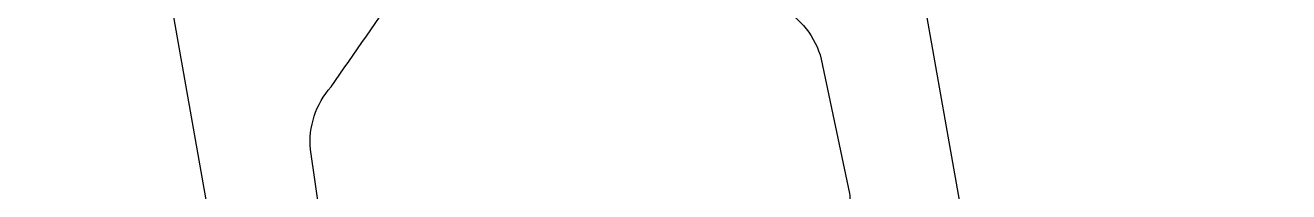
# Model space of a CAD drawing. Header units: millimetres. Extents: x 0 to 8967983, y -224399 to 13801.
# Drawn here: x 71362.1 to 71379.33, y -193450.63 to -193448.36 of the extents above; entities that cross this region are included whole.
import ezdxf

# ---------------------------------------------------------------- set-up
doc = ezdxf.new("R2010")
doc.units = ezdxf.units.MM
doc.header["$LTSCALE"] = 10
doc.layers.add('Архитектура', color=251, linetype='Continuous')

msp = doc.modelspace()

# ---------------------------------------------------------------- linework, layer by layer
at = {"layer": 'Архитектура', "lineweight": 25, "transparency": 33554684}
msp.add_lwpolyline([(71359.233, -193420.671), (71365.017, -193453.307, 0.414326), (71365.653, -193453.752), (71366.974, -193453.518, 0.410627), (71367.419, -193452.888), (71367.301, -193452.221, 0.492552), (71367.036, -193452.021), (71366.538, -193452.109, -0.441111), (71366.255, -193451.911), (71365.987, -193450.057, -0.208057), (71366.268, -193449.201, -0.000016), (71368.195, -193446.447, -0.439819), (71369.639, -193446.191, -0.000016), (71372.396, -193448.115, -0.208057), (71372.953, -193448.823), (71373.338, -193450.656, -0.441111), (71373.141, -193450.939), (71372.643, -193451.027, 0.492552), (71372.463, -193451.306), (71372.581, -193451.974, 0.410627), (71373.216, -193452.411), (71374.537, -193452.177, 0.414326), (71374.981, -193451.541), (71369.197, -193418.905, 0.523933)], format="xyb", dxfattribs=at)
msp.add_lwpolyline([(71359.233, -193420.671), (71365.017, -193453.307, 0.414326), (71365.653, -193453.752), (71366.974, -193453.518, 0.410627), (71367.419, -193452.888), (71367.301, -193452.221, 0.492552), (71367.036, -193452.021), (71366.538, -193452.109, -0.441111), (71366.255, -193451.911), (71365.987, -193450.057, -0.208057), (71366.268, -193449.201, -0.000016), (71368.195, -193446.447, -0.439819), (71369.639, -193446.191, -0.000016), (71372.396, -193448.115, -0.208057), (71372.953, -193448.823), (71373.338, -193450.656, -0.441111), (71373.141, -193450.939), (71372.643, -193451.027, 0.492552), (71372.463, -193451.306), (71372.581, -193451.974, 0.410627), (71373.216, -193452.411), (71374.537, -193452.177, 0.414326), (71374.981, -193451.541), (71369.197, -193418.905, 0.523933)], format="xyb", dxfattribs=at)
msp.add_lwpolyline([(71359.233, -193420.671), (71365.017, -193453.307, 0.414326), (71365.653, -193453.752), (71366.974, -193453.518, 0.410627), (71367.419, -193452.888), (71367.301, -193452.221, 0.492552), (71367.036, -193452.021), (71366.538, -193452.109, -0.441111), (71366.255, -193451.911), (71365.987, -193450.057, -0.208057), (71366.268, -193449.201, -0.000016), (71368.195, -193446.447, -0.439819), (71369.639, -193446.191, -0.000016), (71372.396, -193448.115, -0.208057), (71372.953, -193448.823), (71373.338, -193450.656, -0.441111), (71373.141, -193450.939), (71372.643, -193451.027, 0.492552), (71372.463, -193451.306), (71372.581, -193451.974, 0.410627), (71373.216, -193452.411), (71374.537, -193452.177, 0.414326), (71374.981, -193451.541), (71369.197, -193418.905, 0.523933)], format="xyb", dxfattribs=at)
msp.add_lwpolyline([(71359.233, -193420.671), (71365.017, -193453.307, 0.414326), (71365.653, -193453.752), (71366.974, -193453.518, 0.410627), (71367.419, -193452.888), (71367.301, -193452.221, 0.492552), (71367.036, -193452.021), (71366.538, -193452.109, -0.441111), (71366.255, -193451.911), (71365.987, -193450.057, -0.208057), (71366.268, -193449.201, -0.000016), (71368.195, -193446.447, -0.439819), (71369.639, -193446.191, -0.000016), (71372.396, -193448.115, -0.208057), (71372.953, -193448.823), (71373.338, -193450.656, -0.441111), (71373.141, -193450.939), (71372.643, -193451.027, 0.492552), (71372.463, -193451.306), (71372.581, -193451.974, 0.410627), (71373.216, -193452.411), (71374.537, -193452.177, 0.414326), (71374.981, -193451.541), (71369.197, -193418.905, 0.523933)], format="xyb", dxfattribs=at)
msp.add_lwpolyline([(71359.233, -193420.671), (71365.017, -193453.307, 0.414326), (71365.653, -193453.752), (71366.974, -193453.518, 0.410627), (71367.419, -193452.888), (71367.301, -193452.221, 0.492552), (71367.036, -193452.021), (71366.538, -193452.109, -0.441111), (71366.255, -193451.911), (71365.987, -193450.057, -0.208057), (71366.268, -193449.201, -0.000016), (71368.195, -193446.447, -0.439819), (71369.639, -193446.191, -0.000016), (71372.396, -193448.115, -0.208057), (71372.953, -193448.823), (71373.338, -193450.656, -0.441111), (71373.141, -193450.939), (71372.643, -193451.027, 0.492552), (71372.463, -193451.306), (71372.581, -193451.974, 0.410627), (71373.216, -193452.411), (71374.537, -193452.177, 0.414326), (71374.981, -193451.541), (71369.197, -193418.905, 0.523933)], format="xyb", dxfattribs=at)
msp.add_lwpolyline([(71359.233, -193420.671), (71365.017, -193453.307, 0.414326), (71365.653, -193453.752), (71366.974, -193453.518, 0.410627), (71367.419, -193452.888), (71367.301, -193452.221, 0.492552), (71367.036, -193452.021), (71366.538, -193452.109, -0.441111), (71366.255, -193451.911), (71365.987, -193450.057, -0.208057), (71366.268, -193449.201, -0.000016), (71368.195, -193446.447, -0.439819), (71369.639, -193446.191, -0.000016), (71372.396, -193448.115, -0.208057), (71372.953, -193448.823), (71373.338, -193450.656, -0.441111), (71373.141, -193450.939), (71372.643, -193451.027, 0.492552), (71372.463, -193451.306), (71372.581, -193451.974, 0.410627), (71373.216, -193452.411), (71374.537, -193452.177, 0.414326), (71374.981, -193451.541), (71369.197, -193418.905, 0.523933)], format="xyb", dxfattribs=at)
msp.add_lwpolyline([(71359.233, -193420.671), (71365.017, -193453.307, 0.414326), (71365.653, -193453.752), (71366.974, -193453.518, 0.410627), (71367.419, -193452.888), (71367.301, -193452.221, 0.492552), (71367.036, -193452.021), (71366.538, -193452.109, -0.441111), (71366.255, -193451.911), (71365.987, -193450.057, -0.208057), (71366.268, -193449.201, -0.000016), (71368.195, -193446.447, -0.439819), (71369.639, -193446.191, -0.000016), (71372.396, -193448.115, -0.208057), (71372.953, -193448.823), (71373.338, -193450.656, -0.441111), (71373.141, -193450.939), (71372.643, -193451.027, 0.492552), (71372.463, -193451.306), (71372.581, -193451.974, 0.410627), (71373.216, -193452.411), (71374.537, -193452.177, 0.414326), (71374.981, -193451.541), (71369.197, -193418.905, 0.523933)], format="xyb", dxfattribs=at)
msp.add_lwpolyline([(71359.233, -193420.671), (71365.017, -193453.307, 0.414326), (71365.653, -193453.752), (71366.974, -193453.518, 0.410627), (71367.419, -193452.888), (71367.301, -193452.221, 0.492552), (71367.036, -193452.021), (71366.538, -193452.109, -0.441111), (71366.255, -193451.911), (71365.987, -193450.057, -0.208057), (71366.268, -193449.201, -0.000016), (71368.195, -193446.447, -0.439819), (71369.639, -193446.191, -0.000016), (71372.396, -193448.115, -0.208057), (71372.953, -193448.823), (71373.338, -193450.656, -0.441111), (71373.141, -193450.939), (71372.643, -193451.027, 0.492552), (71372.463, -193451.306), (71372.581, -193451.974, 0.410627), (71373.216, -193452.411), (71374.537, -193452.177, 0.414326), (71374.981, -193451.541), (71369.197, -193418.905, 0.523933)], format="xyb", dxfattribs=at)
msp.add_lwpolyline([(71359.233, -193420.671), (71365.017, -193453.307, 0.414326), (71365.653, -193453.752), (71366.974, -193453.518, 0.410627), (71367.419, -193452.888), (71367.301, -193452.221, 0.492552), (71367.036, -193452.021), (71366.538, -193452.109, -0.441111), (71366.255, -193451.911), (71365.987, -193450.057, -0.208057), (71366.268, -193449.201, -0.000016), (71368.195, -193446.447, -0.439819), (71369.639, -193446.191, -0.000016), (71372.396, -193448.115, -0.208057), (71372.953, -193448.823), (71373.338, -193450.656, -0.441111), (71373.141, -193450.939), (71372.643, -193451.027, 0.492552), (71372.463, -193451.306), (71372.581, -193451.974, 0.410627), (71373.216, -193452.411), (71374.537, -193452.177, 0.414326), (71374.981, -193451.541), (71369.197, -193418.905, 0.523933)], format="xyb", dxfattribs=at)
msp.add_lwpolyline([(71359.233, -193420.671), (71365.017, -193453.307, 0.414326), (71365.653, -193453.752), (71366.974, -193453.518, 0.410627), (71367.419, -193452.888), (71367.301, -193452.221, 0.492552), (71367.036, -193452.021), (71366.538, -193452.109, -0.441111), (71366.255, -193451.911), (71365.987, -193450.057, -0.208057), (71366.268, -193449.201, -0.000016), (71368.195, -193446.447, -0.439819), (71369.639, -193446.191, -0.000016), (71372.396, -193448.115, -0.208057), (71372.953, -193448.823), (71373.338, -193450.656, -0.441111), (71373.141, -193450.939), (71372.643, -193451.027, 0.492552), (71372.463, -193451.306), (71372.581, -193451.974, 0.410627), (71373.216, -193452.411), (71374.537, -193452.177, 0.414326), (71374.981, -193451.541), (71369.197, -193418.905, 0.523933)], format="xyb", dxfattribs=at)
msp.add_lwpolyline([(71359.233, -193420.671), (71365.017, -193453.307, 0.414326), (71365.653, -193453.752), (71366.974, -193453.518, 0.410627), (71367.419, -193452.888), (71367.301, -193452.221, 0.492552), (71367.036, -193452.021), (71366.538, -193452.109, -0.441111), (71366.255, -193451.911), (71365.987, -193450.057, -0.208057), (71366.268, -193449.201, -0.000016), (71368.195, -193446.447, -0.439819), (71369.639, -193446.191, -0.000016), (71372.396, -193448.115, -0.208057), (71372.953, -193448.823), (71373.338, -193450.656, -0.441111), (71373.141, -193450.939), (71372.643, -193451.027, 0.492552), (71372.463, -193451.306), (71372.581, -193451.974, 0.410627), (71373.216, -193452.411), (71374.537, -193452.177, 0.414326), (71374.981, -193451.541), (71369.197, -193418.905, 0.523933)], format="xyb", dxfattribs=at)
msp.add_lwpolyline([(71359.233, -193420.671), (71365.017, -193453.307, 0.414326), (71365.653, -193453.752), (71366.974, -193453.518, 0.410627), (71367.419, -193452.888), (71367.301, -193452.221, 0.492552), (71367.036, -193452.021), (71366.538, -193452.109, -0.441111), (71366.255, -193451.911), (71365.987, -193450.057, -0.208057), (71366.268, -193449.201, -0.000016), (71368.195, -193446.447, -0.439819), (71369.639, -193446.191, -0.000016), (71372.396, -193448.115, -0.208057), (71372.953, -193448.823), (71373.338, -193450.656, -0.441111), (71373.141, -193450.939), (71372.643, -193451.027, 0.492552), (71372.463, -193451.306), (71372.581, -193451.974, 0.410627), (71373.216, -193452.411), (71374.537, -193452.177, 0.414326), (71374.981, -193451.541), (71369.197, -193418.905, 0.523933)], format="xyb", dxfattribs=at)
msp.add_lwpolyline([(71359.233, -193420.671), (71365.017, -193453.307, 0.414326), (71365.653, -193453.752), (71366.974, -193453.518, 0.410627), (71367.419, -193452.888), (71367.301, -193452.221, 0.492552), (71367.036, -193452.021), (71366.538, -193452.109, -0.441111), (71366.255, -193451.911), (71365.987, -193450.057, -0.208057), (71366.268, -193449.201, -0.000016), (71368.195, -193446.447, -0.439819), (71369.639, -193446.191, -0.000016), (71372.396, -193448.115, -0.208057), (71372.953, -193448.823), (71373.338, -193450.656, -0.441111), (71373.141, -193450.939), (71372.643, -193451.027, 0.492552), (71372.463, -193451.306), (71372.581, -193451.974, 0.410627), (71373.216, -193452.411), (71374.537, -193452.177, 0.414326), (71374.981, -193451.541), (71369.197, -193418.905, 0.523933)], format="xyb", dxfattribs=at)
msp.add_lwpolyline([(71359.233, -193420.671), (71365.017, -193453.307, 0.414326), (71365.653, -193453.752), (71366.974, -193453.518, 0.410627), (71367.419, -193452.888), (71367.301, -193452.221, 0.492552), (71367.036, -193452.021), (71366.538, -193452.109, -0.441111), (71366.255, -193451.911), (71365.987, -193450.057, -0.208057), (71366.268, -193449.201, -0.000016), (71368.195, -193446.447, -0.439819), (71369.639, -193446.191, -0.000016), (71372.396, -193448.115, -0.208057), (71372.953, -193448.823), (71373.338, -193450.656, -0.441111), (71373.141, -193450.939), (71372.643, -193451.027, 0.492552), (71372.463, -193451.306), (71372.581, -193451.974, 0.410627), (71373.216, -193452.411), (71374.537, -193452.177, 0.414326), (71374.981, -193451.541), (71369.197, -193418.905, 0.523933)], format="xyb", dxfattribs=at)
msp.add_lwpolyline([(71359.233, -193420.671), (71365.017, -193453.307, 0.414326), (71365.653, -193453.752), (71366.974, -193453.518, 0.410627), (71367.419, -193452.888), (71367.301, -193452.221, 0.492552), (71367.036, -193452.021), (71366.538, -193452.109, -0.441111), (71366.255, -193451.911), (71365.987, -193450.057, -0.208057), (71366.268, -193449.201, -0.000016), (71368.195, -193446.447, -0.439819), (71369.639, -193446.191, -0.000016), (71372.396, -193448.115, -0.208057), (71372.953, -193448.823), (71373.338, -193450.656, -0.441111), (71373.141, -193450.939), (71372.643, -193451.027, 0.492552), (71372.463, -193451.306), (71372.581, -193451.974, 0.410627), (71373.216, -193452.411), (71374.537, -193452.177, 0.414326), (71374.981, -193451.541), (71369.197, -193418.905, 0.523933)], format="xyb", dxfattribs=at)
msp.add_lwpolyline([(71359.233, -193420.671), (71365.017, -193453.307, 0.414326), (71365.653, -193453.752), (71366.974, -193453.518, 0.410627), (71367.419, -193452.888), (71367.301, -193452.221, 0.492552), (71367.036, -193452.021), (71366.538, -193452.109, -0.441111), (71366.255, -193451.911), (71365.987, -193450.057, -0.208057), (71366.268, -193449.201, -0.000016), (71368.195, -193446.447, -0.439819), (71369.639, -193446.191, -0.000016), (71372.396, -193448.115, -0.208057), (71372.953, -193448.823), (71373.338, -193450.656, -0.441111), (71373.141, -193450.939), (71372.643, -193451.027, 0.492552), (71372.463, -193451.306), (71372.581, -193451.974, 0.410627), (71373.216, -193452.411), (71374.537, -193452.177, 0.414326), (71374.981, -193451.541), (71369.197, -193418.905, 0.523933)], format="xyb", dxfattribs=at)
msp.add_lwpolyline([(71359.233, -193420.671), (71365.017, -193453.307, 0.414326), (71365.653, -193453.752), (71366.974, -193453.518, 0.410627), (71367.419, -193452.888), (71367.301, -193452.221, 0.492552), (71367.036, -193452.021), (71366.538, -193452.109, -0.441111), (71366.255, -193451.911), (71365.987, -193450.057, -0.208057), (71366.268, -193449.201, -0.000016), (71368.195, -193446.447, -0.439819), (71369.639, -193446.191, -0.000016), (71372.396, -193448.115, -0.208057), (71372.953, -193448.823), (71373.338, -193450.656, -0.441111), (71373.141, -193450.939), (71372.643, -193451.027, 0.492552), (71372.463, -193451.306), (71372.581, -193451.974, 0.410627), (71373.216, -193452.411), (71374.537, -193452.177, 0.414326), (71374.981, -193451.541), (71369.197, -193418.905, 0.523933)], format="xyb", dxfattribs=at)
msp.add_lwpolyline([(71359.233, -193420.671), (71365.017, -193453.307, 0.414326), (71365.653, -193453.752), (71366.974, -193453.518, 0.410627), (71367.419, -193452.888), (71367.301, -193452.221, 0.492552), (71367.036, -193452.021), (71366.538, -193452.109, -0.441111), (71366.255, -193451.911), (71365.987, -193450.057, -0.208057), (71366.268, -193449.201, -0.000016), (71368.195, -193446.447, -0.439819), (71369.639, -193446.191, -0.000016), (71372.396, -193448.115, -0.208057), (71372.953, -193448.823), (71373.338, -193450.656, -0.441111), (71373.141, -193450.939), (71372.643, -193451.027, 0.492552), (71372.463, -193451.306), (71372.581, -193451.974, 0.410627), (71373.216, -193452.411), (71374.537, -193452.177, 0.414326), (71374.981, -193451.541), (71369.197, -193418.905, 0.523933)], format="xyb", dxfattribs=at)
msp.add_lwpolyline([(71359.233, -193420.671), (71365.017, -193453.307, 0.414326), (71365.653, -193453.752), (71366.974, -193453.518, 0.410627), (71367.419, -193452.888), (71367.301, -193452.221, 0.492552), (71367.036, -193452.021), (71366.538, -193452.109, -0.441111), (71366.255, -193451.911), (71365.987, -193450.057, -0.208057), (71366.268, -193449.201, -0.000016), (71368.195, -193446.447, -0.439819), (71369.639, -193446.191, -0.000016), (71372.396, -193448.115, -0.208057), (71372.953, -193448.823), (71373.338, -193450.656, -0.441111), (71373.141, -193450.939), (71372.643, -193451.027, 0.492552), (71372.463, -193451.306), (71372.581, -193451.974, 0.410627), (71373.216, -193452.411), (71374.537, -193452.177, 0.414326), (71374.981, -193451.541), (71369.197, -193418.905, 0.523933)], format="xyb", dxfattribs=at)
msp.add_lwpolyline([(71359.233, -193420.671), (71365.017, -193453.307, 0.414326), (71365.653, -193453.752), (71366.974, -193453.518, 0.410627), (71367.419, -193452.888), (71367.301, -193452.221, 0.492552), (71367.036, -193452.021), (71366.538, -193452.109, -0.441111), (71366.255, -193451.911), (71365.987, -193450.057, -0.208057), (71366.268, -193449.201, -0.000016), (71368.195, -193446.447, -0.439819), (71369.639, -193446.191, -0.000016), (71372.396, -193448.115, -0.208057), (71372.953, -193448.823), (71373.338, -193450.656, -0.441111), (71373.141, -193450.939), (71372.643, -193451.027, 0.492552), (71372.463, -193451.306), (71372.581, -193451.974, 0.410627), (71373.216, -193452.411), (71374.537, -193452.177, 0.414326), (71374.981, -193451.541), (71369.197, -193418.905, 0.523933)], format="xyb", dxfattribs=at)
msp.add_lwpolyline([(71359.233, -193420.671), (71365.017, -193453.307, 0.414326), (71365.653, -193453.752), (71366.974, -193453.518, 0.410627), (71367.419, -193452.888), (71367.301, -193452.221, 0.492552), (71367.036, -193452.021), (71366.538, -193452.109, -0.441111), (71366.255, -193451.911), (71365.987, -193450.057, -0.208057), (71366.268, -193449.201, -0.000016), (71368.195, -193446.447, -0.439819), (71369.639, -193446.191, -0.000016), (71372.396, -193448.115, -0.208057), (71372.953, -193448.823), (71373.338, -193450.656, -0.441111), (71373.141, -193450.939), (71372.643, -193451.027, 0.492552), (71372.463, -193451.306), (71372.581, -193451.974, 0.410627), (71373.216, -193452.411), (71374.537, -193452.177, 0.414326), (71374.981, -193451.541), (71369.197, -193418.905, 0.523933)], format="xyb", dxfattribs=at)
msp.add_lwpolyline([(71359.233, -193420.671), (71365.017, -193453.307, 0.414326), (71365.653, -193453.752), (71366.974, -193453.518, 0.410627), (71367.419, -193452.888), (71367.301, -193452.221, 0.492552), (71367.036, -193452.021), (71366.538, -193452.109, -0.441111), (71366.255, -193451.911), (71365.987, -193450.057, -0.208057), (71366.268, -193449.201, -0.000016), (71368.195, -193446.447, -0.439819), (71369.639, -193446.191, -0.000016), (71372.396, -193448.115, -0.208057), (71372.953, -193448.823), (71373.338, -193450.656, -0.441111), (71373.141, -193450.939), (71372.643, -193451.027, 0.492552), (71372.463, -193451.306), (71372.581, -193451.974, 0.410627), (71373.216, -193452.411), (71374.537, -193452.177, 0.414326), (71374.981, -193451.541), (71369.197, -193418.905, 0.523933)], format="xyb", dxfattribs=at)
msp.add_lwpolyline([(71359.233, -193420.671), (71365.017, -193453.307, 0.414326), (71365.653, -193453.752), (71366.974, -193453.518, 0.410627), (71367.419, -193452.888), (71367.301, -193452.221, 0.492552), (71367.036, -193452.021), (71366.538, -193452.109, -0.441111), (71366.255, -193451.911), (71365.987, -193450.057, -0.208057), (71366.268, -193449.201, -0.000016), (71368.195, -193446.447, -0.439819), (71369.639, -193446.191, -0.000016), (71372.396, -193448.115, -0.208057), (71372.953, -193448.823), (71373.338, -193450.656, -0.441111), (71373.141, -193450.939), (71372.643, -193451.027, 0.492552), (71372.463, -193451.306), (71372.581, -193451.974, 0.410627), (71373.216, -193452.411), (71374.537, -193452.177, 0.414326), (71374.981, -193451.541), (71369.197, -193418.905, 0.523933)], format="xyb", dxfattribs=at)
msp.add_lwpolyline([(71359.233, -193420.671), (71365.017, -193453.307, 0.414326), (71365.653, -193453.752), (71366.974, -193453.518, 0.410627), (71367.419, -193452.888), (71367.301, -193452.221, 0.492552), (71367.036, -193452.021), (71366.538, -193452.109, -0.441111), (71366.255, -193451.911), (71365.987, -193450.057, -0.208057), (71366.268, -193449.201, -0.000016), (71368.195, -193446.447, -0.439819), (71369.639, -193446.191, -0.000016), (71372.396, -193448.115, -0.208057), (71372.953, -193448.823), (71373.338, -193450.656, -0.441111), (71373.141, -193450.939), (71372.643, -193451.027, 0.492552), (71372.463, -193451.306), (71372.581, -193451.974, 0.410627), (71373.216, -193452.411), (71374.537, -193452.177, 0.414326), (71374.981, -193451.541), (71369.197, -193418.905, 0.523933)], format="xyb", dxfattribs=at)
msp.add_lwpolyline([(71359.233, -193420.671), (71365.017, -193453.307, 0.414326), (71365.653, -193453.752), (71366.974, -193453.518, 0.410627), (71367.419, -193452.888), (71367.301, -193452.221, 0.492552), (71367.036, -193452.021), (71366.538, -193452.109, -0.441111), (71366.255, -193451.911), (71365.987, -193450.057, -0.208057), (71366.268, -193449.201, -0.000016), (71368.195, -193446.447, -0.439819), (71369.639, -193446.191, -0.000016), (71372.396, -193448.115, -0.208057), (71372.953, -193448.823), (71373.338, -193450.656, -0.441111), (71373.141, -193450.939), (71372.643, -193451.027, 0.492552), (71372.463, -193451.306), (71372.581, -193451.974, 0.410627), (71373.216, -193452.411), (71374.537, -193452.177, 0.414326), (71374.981, -193451.541), (71369.197, -193418.905, 0.523933)], format="xyb", dxfattribs=at)
msp.add_lwpolyline([(71359.233, -193420.671), (71365.017, -193453.307, 0.414326), (71365.653, -193453.752), (71366.974, -193453.518, 0.410627), (71367.419, -193452.888), (71367.301, -193452.221, 0.492552), (71367.036, -193452.021), (71366.538, -193452.109, -0.441111), (71366.255, -193451.911), (71365.987, -193450.057, -0.208057), (71366.268, -193449.201, -0.000016), (71368.195, -193446.447, -0.439819), (71369.639, -193446.191, -0.000016), (71372.396, -193448.115, -0.208057), (71372.953, -193448.823), (71373.338, -193450.656, -0.441111), (71373.141, -193450.939), (71372.643, -193451.027, 0.492552), (71372.463, -193451.306), (71372.581, -193451.974, 0.410627), (71373.216, -193452.411), (71374.537, -193452.177, 0.414326), (71374.981, -193451.541), (71369.197, -193418.905, 0.523933)], format="xyb", dxfattribs=at)
msp.add_lwpolyline([(71359.233, -193420.671), (71365.017, -193453.307, 0.414326), (71365.653, -193453.752), (71366.974, -193453.518, 0.410627), (71367.419, -193452.888), (71367.301, -193452.221, 0.492552), (71367.036, -193452.021), (71366.538, -193452.109, -0.441111), (71366.255, -193451.911), (71365.987, -193450.057, -0.208057), (71366.268, -193449.201, -0.000016), (71368.195, -193446.447, -0.439819), (71369.639, -193446.191, -0.000016), (71372.396, -193448.115, -0.208057), (71372.953, -193448.823), (71373.338, -193450.656, -0.441111), (71373.141, -193450.939), (71372.643, -193451.027, 0.492552), (71372.463, -193451.306), (71372.581, -193451.974, 0.410627), (71373.216, -193452.411), (71374.537, -193452.177, 0.414326), (71374.981, -193451.541), (71369.197, -193418.905, 0.523933)], format="xyb", dxfattribs=at)
msp.add_lwpolyline([(71359.233, -193420.671), (71365.017, -193453.307, 0.414326), (71365.653, -193453.752), (71366.974, -193453.518, 0.410627), (71367.419, -193452.888), (71367.301, -193452.221, 0.492552), (71367.036, -193452.021), (71366.538, -193452.109, -0.441111), (71366.255, -193451.911), (71365.987, -193450.057, -0.208057), (71366.268, -193449.201, -0.000016), (71368.195, -193446.447, -0.439819), (71369.639, -193446.191, -0.000016), (71372.396, -193448.115, -0.208057), (71372.953, -193448.823), (71373.338, -193450.656, -0.441111), (71373.141, -193450.939), (71372.643, -193451.027, 0.492552), (71372.463, -193451.306), (71372.581, -193451.974, 0.410627), (71373.216, -193452.411), (71374.537, -193452.177, 0.414326), (71374.981, -193451.541), (71369.197, -193418.905, 0.523933)], format="xyb", dxfattribs=at)
msp.add_lwpolyline([(71359.233, -193420.671), (71365.017, -193453.307, 0.414326), (71365.653, -193453.752), (71366.974, -193453.518, 0.410627), (71367.419, -193452.888), (71367.301, -193452.221, 0.492552), (71367.036, -193452.021), (71366.538, -193452.109, -0.441111), (71366.255, -193451.911), (71365.987, -193450.057, -0.208057), (71366.268, -193449.201, -0.000016), (71368.195, -193446.447, -0.439819), (71369.639, -193446.191, -0.000016), (71372.396, -193448.115, -0.208057), (71372.953, -193448.823), (71373.338, -193450.656, -0.441111), (71373.141, -193450.939), (71372.643, -193451.027, 0.492552), (71372.463, -193451.306), (71372.581, -193451.974, 0.410627), (71373.216, -193452.411), (71374.537, -193452.177, 0.414326), (71374.981, -193451.541), (71369.197, -193418.905, 0.523933)], format="xyb", dxfattribs=at)
msp.add_lwpolyline([(71359.233, -193420.671), (71365.017, -193453.307, 0.414326), (71365.653, -193453.752), (71366.974, -193453.518, 0.410627), (71367.419, -193452.888), (71367.301, -193452.221, 0.492552), (71367.036, -193452.021), (71366.538, -193452.109, -0.441111), (71366.255, -193451.911), (71365.987, -193450.057, -0.208057), (71366.268, -193449.201, -0.000016), (71368.195, -193446.447, -0.439819), (71369.639, -193446.191, -0.000016), (71372.396, -193448.115, -0.208057), (71372.953, -193448.823), (71373.338, -193450.656, -0.441111), (71373.141, -193450.939), (71372.643, -193451.027, 0.492552), (71372.463, -193451.306), (71372.581, -193451.974, 0.410627), (71373.216, -193452.411), (71374.537, -193452.177, 0.414326), (71374.981, -193451.541), (71369.197, -193418.905, 0.523933)], format="xyb", dxfattribs=at)
msp.add_lwpolyline([(71359.233, -193420.671), (71365.017, -193453.307, 0.414326), (71365.653, -193453.752), (71366.974, -193453.518, 0.410627), (71367.419, -193452.888), (71367.301, -193452.221, 0.492552), (71367.036, -193452.021), (71366.538, -193452.109, -0.441111), (71366.255, -193451.911), (71365.987, -193450.057, -0.208057), (71366.268, -193449.201, -0.000016), (71368.195, -193446.447, -0.439819), (71369.639, -193446.191, -0.000016), (71372.396, -193448.115, -0.208057), (71372.953, -193448.823), (71373.338, -193450.656, -0.441111), (71373.141, -193450.939), (71372.643, -193451.027, 0.492552), (71372.463, -193451.306), (71372.581, -193451.974, 0.410627), (71373.216, -193452.411), (71374.537, -193452.177, 0.414326), (71374.981, -193451.541), (71369.197, -193418.905, 0.523933)], format="xyb", dxfattribs=at)
msp.add_lwpolyline([(71359.233, -193420.671), (71365.017, -193453.307, 0.414326), (71365.653, -193453.752), (71366.974, -193453.518, 0.410627), (71367.419, -193452.888), (71367.301, -193452.221, 0.492552), (71367.036, -193452.021), (71366.538, -193452.109, -0.441111), (71366.255, -193451.911), (71365.987, -193450.057, -0.208057), (71366.268, -193449.201, -0.000016), (71368.195, -193446.447, -0.439819), (71369.639, -193446.191, -0.000016), (71372.396, -193448.115, -0.208057), (71372.953, -193448.823), (71373.338, -193450.656, -0.441111), (71373.141, -193450.939), (71372.643, -193451.027, 0.492552), (71372.463, -193451.306), (71372.581, -193451.974, 0.410627), (71373.216, -193452.411), (71374.537, -193452.177, 0.414326), (71374.981, -193451.541), (71369.197, -193418.905, 0.523933)], format="xyb", dxfattribs=at)
msp.add_lwpolyline([(71359.233, -193420.671), (71365.017, -193453.307, 0.414326), (71365.653, -193453.752), (71366.974, -193453.518, 0.410627), (71367.419, -193452.888), (71367.301, -193452.221, 0.492552), (71367.036, -193452.021), (71366.538, -193452.109, -0.441111), (71366.255, -193451.911), (71365.987, -193450.057, -0.208057), (71366.268, -193449.201, -0.000016), (71368.195, -193446.447, -0.439819), (71369.639, -193446.191, -0.000016), (71372.396, -193448.115, -0.208057), (71372.953, -193448.823), (71373.338, -193450.656, -0.441111), (71373.141, -193450.939), (71372.643, -193451.027, 0.492552), (71372.463, -193451.306), (71372.581, -193451.974, 0.410627), (71373.216, -193452.411), (71374.537, -193452.177, 0.414326), (71374.981, -193451.541), (71369.197, -193418.905, 0.523933)], format="xyb", dxfattribs=at)
msp.add_lwpolyline([(71359.233, -193420.671), (71365.017, -193453.307, 0.414326), (71365.653, -193453.752), (71366.974, -193453.518, 0.410627), (71367.419, -193452.888), (71367.301, -193452.221, 0.492552), (71367.036, -193452.021), (71366.538, -193452.109, -0.441111), (71366.255, -193451.911), (71365.987, -193450.057, -0.208057), (71366.268, -193449.201, -0.000016), (71368.195, -193446.447, -0.439819), (71369.639, -193446.191, -0.000016), (71372.396, -193448.115, -0.208057), (71372.953, -193448.823), (71373.338, -193450.656, -0.441111), (71373.141, -193450.939), (71372.643, -193451.027, 0.492552), (71372.463, -193451.306), (71372.581, -193451.974, 0.410627), (71373.216, -193452.411), (71374.537, -193452.177, 0.414326), (71374.981, -193451.541), (71369.197, -193418.905, 0.523933)], format="xyb", dxfattribs=at)
msp.add_lwpolyline([(71359.233, -193420.671), (71365.017, -193453.307, 0.414326), (71365.653, -193453.752), (71366.974, -193453.518, 0.410627), (71367.419, -193452.888), (71367.301, -193452.221, 0.492552), (71367.036, -193452.021), (71366.538, -193452.109, -0.441111), (71366.255, -193451.911), (71365.987, -193450.057, -0.208057), (71366.268, -193449.201, -0.000016), (71368.195, -193446.447, -0.439819), (71369.639, -193446.191, -0.000016), (71372.396, -193448.115, -0.208057), (71372.953, -193448.823), (71373.338, -193450.656, -0.441111), (71373.141, -193450.939), (71372.643, -193451.027, 0.492552), (71372.463, -193451.306), (71372.581, -193451.974, 0.410627), (71373.216, -193452.411), (71374.537, -193452.177, 0.414326), (71374.981, -193451.541), (71369.197, -193418.905, 0.523933)], format="xyb", dxfattribs=at)
msp.add_lwpolyline([(71359.233, -193420.671), (71365.017, -193453.307, 0.414326), (71365.653, -193453.752), (71366.974, -193453.518, 0.410627), (71367.419, -193452.888), (71367.301, -193452.221, 0.492552), (71367.036, -193452.021), (71366.538, -193452.109, -0.441111), (71366.255, -193451.911), (71365.987, -193450.057, -0.208057), (71366.268, -193449.201, -0.000016), (71368.195, -193446.447, -0.439819), (71369.639, -193446.191, -0.000016), (71372.396, -193448.115, -0.208057), (71372.953, -193448.823), (71373.338, -193450.656, -0.441111), (71373.141, -193450.939), (71372.643, -193451.027, 0.492552), (71372.463, -193451.306), (71372.581, -193451.974, 0.410627), (71373.216, -193452.411), (71374.537, -193452.177, 0.414326), (71374.981, -193451.541), (71369.197, -193418.905, 0.523933)], format="xyb", dxfattribs=at)
msp.add_lwpolyline([(71359.233, -193420.671), (71365.017, -193453.307, 0.414326), (71365.653, -193453.752), (71366.974, -193453.518, 0.410627), (71367.419, -193452.888), (71367.301, -193452.221, 0.492552), (71367.036, -193452.021), (71366.538, -193452.109, -0.441111), (71366.255, -193451.911), (71365.987, -193450.057, -0.208057), (71366.268, -193449.201, -0.000016), (71368.195, -193446.447, -0.439819), (71369.639, -193446.191, -0.000016), (71372.396, -193448.115, -0.208057), (71372.953, -193448.823), (71373.338, -193450.656, -0.441111), (71373.141, -193450.939), (71372.643, -193451.027, 0.492552), (71372.463, -193451.306), (71372.581, -193451.974, 0.410627), (71373.216, -193452.411), (71374.537, -193452.177, 0.414326), (71374.981, -193451.541), (71369.197, -193418.905, 0.523933)], format="xyb", dxfattribs=at)
msp.add_lwpolyline([(71359.233, -193420.671), (71365.017, -193453.307, 0.414326), (71365.653, -193453.752), (71366.974, -193453.518, 0.410627), (71367.419, -193452.888), (71367.301, -193452.221, 0.492552), (71367.036, -193452.021), (71366.538, -193452.109, -0.441111), (71366.255, -193451.911), (71365.987, -193450.057, -0.208057), (71366.268, -193449.201, -0.000016), (71368.195, -193446.447, -0.439819), (71369.639, -193446.191, -0.000016), (71372.396, -193448.115, -0.208057), (71372.953, -193448.823), (71373.338, -193450.656, -0.441111), (71373.141, -193450.939), (71372.643, -193451.027, 0.492552), (71372.463, -193451.306), (71372.581, -193451.974, 0.410627), (71373.216, -193452.411), (71374.537, -193452.177, 0.414326), (71374.981, -193451.541), (71369.197, -193418.905, 0.523933)], format="xyb", dxfattribs=at)
msp.add_lwpolyline([(71359.233, -193420.671), (71365.017, -193453.307, 0.414326), (71365.653, -193453.752), (71366.974, -193453.518, 0.410627), (71367.419, -193452.888), (71367.301, -193452.221, 0.492552), (71367.036, -193452.021), (71366.538, -193452.109, -0.441111), (71366.255, -193451.911), (71365.987, -193450.057, -0.208057), (71366.268, -193449.201, -0.000016), (71368.195, -193446.447, -0.439819), (71369.639, -193446.191, -0.000016), (71372.396, -193448.115, -0.208057), (71372.953, -193448.823), (71373.338, -193450.656, -0.441111), (71373.141, -193450.939), (71372.643, -193451.027, 0.492552), (71372.463, -193451.306), (71372.581, -193451.974, 0.410627), (71373.216, -193452.411), (71374.537, -193452.177, 0.414326), (71374.981, -193451.541), (71369.197, -193418.905, 0.523933)], format="xyb", dxfattribs=at)
msp.add_lwpolyline([(71359.233, -193420.671), (71365.017, -193453.307, 0.414326), (71365.653, -193453.752), (71366.974, -193453.518, 0.410627), (71367.419, -193452.888), (71367.301, -193452.221, 0.492552), (71367.036, -193452.021), (71366.538, -193452.109, -0.441111), (71366.255, -193451.911), (71365.987, -193450.057, -0.208057), (71366.268, -193449.201, -0.000016), (71368.195, -193446.447, -0.439819), (71369.639, -193446.191, -0.000016), (71372.396, -193448.115, -0.208057), (71372.953, -193448.823), (71373.338, -193450.656, -0.441111), (71373.141, -193450.939), (71372.643, -193451.027, 0.492552), (71372.463, -193451.306), (71372.581, -193451.974, 0.410627), (71373.216, -193452.411), (71374.537, -193452.177, 0.414326), (71374.981, -193451.541), (71369.197, -193418.905, 0.523933)], format="xyb", dxfattribs=at)
msp.add_lwpolyline([(71359.233, -193420.671), (71365.017, -193453.307, 0.414326), (71365.653, -193453.752), (71366.974, -193453.518, 0.410627), (71367.419, -193452.888), (71367.301, -193452.221, 0.492552), (71367.036, -193452.021), (71366.538, -193452.109, -0.441111), (71366.255, -193451.911), (71365.987, -193450.057, -0.208057), (71366.268, -193449.201, -0.000016), (71368.195, -193446.447, -0.439819), (71369.639, -193446.191, -0.000016), (71372.396, -193448.115, -0.208057), (71372.953, -193448.823), (71373.338, -193450.656, -0.441111), (71373.141, -193450.939), (71372.643, -193451.027, 0.492552), (71372.463, -193451.306), (71372.581, -193451.974, 0.410627), (71373.216, -193452.411), (71374.537, -193452.177, 0.414326), (71374.981, -193451.541), (71369.197, -193418.905, 0.523933)], format="xyb", dxfattribs=at)
msp.add_lwpolyline([(71359.233, -193420.671), (71365.017, -193453.307, 0.414326), (71365.653, -193453.752), (71366.974, -193453.518, 0.410627), (71367.419, -193452.888), (71367.301, -193452.221, 0.492552), (71367.036, -193452.021), (71366.538, -193452.109, -0.441111), (71366.255, -193451.911), (71365.987, -193450.057, -0.208057), (71366.268, -193449.201, -0.000016), (71368.195, -193446.447, -0.439819), (71369.639, -193446.191, -0.000016), (71372.396, -193448.115, -0.208057), (71372.953, -193448.823), (71373.338, -193450.656, -0.441111), (71373.141, -193450.939), (71372.643, -193451.027, 0.492552), (71372.463, -193451.306), (71372.581, -193451.974, 0.410627), (71373.216, -193452.411), (71374.537, -193452.177, 0.414326), (71374.981, -193451.541), (71369.197, -193418.905, 0.523933)], format="xyb", dxfattribs=at)
msp.add_lwpolyline([(71359.233, -193420.671), (71365.017, -193453.307, 0.414326), (71365.653, -193453.752), (71366.974, -193453.518, 0.410627), (71367.419, -193452.888), (71367.301, -193452.221, 0.492552), (71367.036, -193452.021), (71366.538, -193452.109, -0.441111), (71366.255, -193451.911), (71365.987, -193450.057, -0.208057), (71366.268, -193449.201, -0.000016), (71368.195, -193446.447, -0.439819), (71369.639, -193446.191, -0.000016), (71372.396, -193448.115, -0.208057), (71372.953, -193448.823), (71373.338, -193450.656, -0.441111), (71373.141, -193450.939), (71372.643, -193451.027, 0.492552), (71372.463, -193451.306), (71372.581, -193451.974, 0.410627), (71373.216, -193452.411), (71374.537, -193452.177, 0.414326), (71374.981, -193451.541), (71369.197, -193418.905, 0.523933)], format="xyb", dxfattribs=at)
msp.add_lwpolyline([(71359.233, -193420.671), (71365.017, -193453.307, 0.414326), (71365.653, -193453.752), (71366.974, -193453.518, 0.410627), (71367.419, -193452.888), (71367.301, -193452.221, 0.492552), (71367.036, -193452.021), (71366.538, -193452.109, -0.441111), (71366.255, -193451.911), (71365.987, -193450.057, -0.208057), (71366.268, -193449.201, -0.000016), (71368.195, -193446.447, -0.439819), (71369.639, -193446.191, -0.000016), (71372.396, -193448.115, -0.208057), (71372.953, -193448.823), (71373.338, -193450.656, -0.441111), (71373.141, -193450.939), (71372.643, -193451.027, 0.492552), (71372.463, -193451.306), (71372.581, -193451.974, 0.410627), (71373.216, -193452.411), (71374.537, -193452.177, 0.414326), (71374.981, -193451.541), (71369.197, -193418.905, 0.523933)], format="xyb", dxfattribs=at)
msp.add_lwpolyline([(71359.233, -193420.671), (71365.017, -193453.307, 0.414326), (71365.653, -193453.752), (71366.974, -193453.518, 0.410627), (71367.419, -193452.888), (71367.301, -193452.221, 0.492552), (71367.036, -193452.021), (71366.538, -193452.109, -0.441111), (71366.255, -193451.911), (71365.987, -193450.057, -0.208057), (71366.268, -193449.201, -0.000016), (71368.195, -193446.447, -0.439819), (71369.639, -193446.191, -0.000016), (71372.396, -193448.115, -0.208057), (71372.953, -193448.823), (71373.338, -193450.656, -0.441111), (71373.141, -193450.939), (71372.643, -193451.027, 0.492552), (71372.463, -193451.306), (71372.581, -193451.974, 0.410627), (71373.216, -193452.411), (71374.537, -193452.177, 0.414326), (71374.981, -193451.541), (71369.197, -193418.905, 0.523933)], format="xyb", dxfattribs=at)
msp.add_lwpolyline([(71359.233, -193420.671), (71365.017, -193453.307, 0.414326), (71365.653, -193453.752), (71366.974, -193453.518, 0.410627), (71367.419, -193452.888), (71367.301, -193452.221, 0.492552), (71367.036, -193452.021), (71366.538, -193452.109, -0.441111), (71366.255, -193451.911), (71365.987, -193450.057, -0.208057), (71366.268, -193449.201, -0.000016), (71368.195, -193446.447, -0.439819), (71369.639, -193446.191, -0.000016), (71372.396, -193448.115, -0.208057), (71372.953, -193448.823), (71373.338, -193450.656, -0.441111), (71373.141, -193450.939), (71372.643, -193451.027, 0.492552), (71372.463, -193451.306), (71372.581, -193451.974, 0.410627), (71373.216, -193452.411), (71374.537, -193452.177, 0.414326), (71374.981, -193451.541), (71369.197, -193418.905, 0.523933)], format="xyb", dxfattribs=at)
msp.add_lwpolyline([(71359.233, -193420.671), (71365.017, -193453.307, 0.414326), (71365.653, -193453.752), (71366.974, -193453.518, 0.410627), (71367.419, -193452.888), (71367.301, -193452.221, 0.492552), (71367.036, -193452.021), (71366.538, -193452.109, -0.441111), (71366.255, -193451.911), (71365.987, -193450.057, -0.208057), (71366.268, -193449.201, -0.000016), (71368.195, -193446.447, -0.439819), (71369.639, -193446.191, -0.000016), (71372.396, -193448.115, -0.208057), (71372.953, -193448.823), (71373.338, -193450.656, -0.441111), (71373.141, -193450.939), (71372.643, -193451.027, 0.492552), (71372.463, -193451.306), (71372.581, -193451.974, 0.410627), (71373.216, -193452.411), (71374.537, -193452.177, 0.414326), (71374.981, -193451.541), (71369.197, -193418.905, 0.523933)], format="xyb", dxfattribs=at)
msp.add_lwpolyline([(71359.233, -193420.671), (71365.017, -193453.307, 0.414326), (71365.653, -193453.752), (71366.974, -193453.518, 0.410627), (71367.419, -193452.888), (71367.301, -193452.221, 0.492552), (71367.036, -193452.021), (71366.538, -193452.109, -0.441111), (71366.255, -193451.911), (71365.987, -193450.057, -0.208057), (71366.268, -193449.201, -0.000016), (71368.195, -193446.447, -0.439819), (71369.639, -193446.191, -0.000016), (71372.396, -193448.115, -0.208057), (71372.953, -193448.823), (71373.338, -193450.656, -0.441111), (71373.141, -193450.939), (71372.643, -193451.027, 0.492552), (71372.463, -193451.306), (71372.581, -193451.974, 0.410627), (71373.216, -193452.411), (71374.537, -193452.177, 0.414326), (71374.981, -193451.541), (71369.197, -193418.905, 0.523933)], format="xyb", dxfattribs=at)
msp.add_lwpolyline([(71359.233, -193420.671), (71365.017, -193453.307, 0.414326), (71365.653, -193453.752), (71366.974, -193453.518, 0.410627), (71367.419, -193452.888), (71367.301, -193452.221, 0.492552), (71367.036, -193452.021), (71366.538, -193452.109, -0.441111), (71366.255, -193451.911), (71365.987, -193450.057, -0.208057), (71366.268, -193449.201, -0.000016), (71368.195, -193446.447, -0.439819), (71369.639, -193446.191, -0.000016), (71372.396, -193448.115, -0.208057), (71372.953, -193448.823), (71373.338, -193450.656, -0.441111), (71373.141, -193450.939), (71372.643, -193451.027, 0.492552), (71372.463, -193451.306), (71372.581, -193451.974, 0.410627), (71373.216, -193452.411), (71374.537, -193452.177, 0.414326), (71374.981, -193451.541), (71369.197, -193418.905, 0.523933)], format="xyb", dxfattribs=at)
msp.add_lwpolyline([(71359.233, -193420.671), (71365.017, -193453.307, 0.414326), (71365.653, -193453.752), (71366.974, -193453.518, 0.410627), (71367.419, -193452.888), (71367.301, -193452.221, 0.492552), (71367.036, -193452.021), (71366.538, -193452.109, -0.441111), (71366.255, -193451.911), (71365.987, -193450.057, -0.208057), (71366.268, -193449.201, -0.000016), (71368.195, -193446.447, -0.439819), (71369.639, -193446.191, -0.000016), (71372.396, -193448.115, -0.208057), (71372.953, -193448.823), (71373.338, -193450.656, -0.441111), (71373.141, -193450.939), (71372.643, -193451.027, 0.492552), (71372.463, -193451.306), (71372.581, -193451.974, 0.410627), (71373.216, -193452.411), (71374.537, -193452.177, 0.414326), (71374.981, -193451.541), (71369.197, -193418.905, 0.523933)], format="xyb", dxfattribs=at)
msp.add_lwpolyline([(71359.233, -193420.671), (71365.017, -193453.307, 0.414326), (71365.653, -193453.752), (71366.974, -193453.518, 0.410627), (71367.419, -193452.888), (71367.301, -193452.221, 0.492552), (71367.036, -193452.021), (71366.538, -193452.109, -0.441111), (71366.255, -193451.911), (71365.987, -193450.057, -0.208057), (71366.268, -193449.201, -0.000016), (71368.195, -193446.447, -0.439819), (71369.639, -193446.191, -0.000016), (71372.396, -193448.115, -0.208057), (71372.953, -193448.823), (71373.338, -193450.656, -0.441111), (71373.141, -193450.939), (71372.643, -193451.027, 0.492552), (71372.463, -193451.306), (71372.581, -193451.974, 0.410627), (71373.216, -193452.411), (71374.537, -193452.177, 0.414326), (71374.981, -193451.541), (71369.197, -193418.905, 0.523933)], format="xyb", dxfattribs=at)
msp.add_lwpolyline([(71359.233, -193420.671), (71365.017, -193453.307, 0.414326), (71365.653, -193453.752), (71366.974, -193453.518, 0.410627), (71367.419, -193452.888), (71367.301, -193452.221, 0.492552), (71367.036, -193452.021), (71366.538, -193452.109, -0.441111), (71366.255, -193451.911), (71365.987, -193450.057, -0.208057), (71366.268, -193449.201, -0.000016), (71368.195, -193446.447, -0.439819), (71369.639, -193446.191, -0.000016), (71372.396, -193448.115, -0.208057), (71372.953, -193448.823), (71373.338, -193450.656, -0.441111), (71373.141, -193450.939), (71372.643, -193451.027, 0.492552), (71372.463, -193451.306), (71372.581, -193451.974, 0.410627), (71373.216, -193452.411), (71374.537, -193452.177, 0.414326), (71374.981, -193451.541), (71369.197, -193418.905, 0.523933)], format="xyb", dxfattribs=at)
msp.add_lwpolyline([(71359.233, -193420.671), (71365.017, -193453.307, 0.414326), (71365.653, -193453.752), (71366.974, -193453.518, 0.410627), (71367.419, -193452.888), (71367.301, -193452.221, 0.492552), (71367.036, -193452.021), (71366.538, -193452.109, -0.441111), (71366.255, -193451.911), (71365.987, -193450.057, -0.208057), (71366.268, -193449.201, -0.000016), (71368.195, -193446.447, -0.439819), (71369.639, -193446.191, -0.000016), (71372.396, -193448.115, -0.208057), (71372.953, -193448.823), (71373.338, -193450.656, -0.441111), (71373.141, -193450.939), (71372.643, -193451.027, 0.492552), (71372.463, -193451.306), (71372.581, -193451.974, 0.410627), (71373.216, -193452.411), (71374.537, -193452.177, 0.414326), (71374.981, -193451.541), (71369.197, -193418.905, 0.523933)], format="xyb", dxfattribs=at)
msp.add_lwpolyline([(71359.233, -193420.671), (71365.017, -193453.307, 0.414326), (71365.653, -193453.752), (71366.974, -193453.518, 0.410627), (71367.419, -193452.888), (71367.301, -193452.221, 0.492552), (71367.036, -193452.021), (71366.538, -193452.109, -0.441111), (71366.255, -193451.911), (71365.987, -193450.057, -0.208057), (71366.268, -193449.201, -0.000016), (71368.195, -193446.447, -0.439819), (71369.639, -193446.191, -0.000016), (71372.396, -193448.115, -0.208057), (71372.953, -193448.823), (71373.338, -193450.656, -0.441111), (71373.141, -193450.939), (71372.643, -193451.027, 0.492552), (71372.463, -193451.306), (71372.581, -193451.974, 0.410627), (71373.216, -193452.411), (71374.537, -193452.177, 0.414326), (71374.981, -193451.541), (71369.197, -193418.905, 0.523933)], format="xyb", dxfattribs=at)
msp.add_lwpolyline([(71359.233, -193420.671), (71365.017, -193453.307, 0.414326), (71365.653, -193453.752), (71366.974, -193453.518, 0.410627), (71367.419, -193452.888), (71367.301, -193452.221, 0.492552), (71367.036, -193452.021), (71366.538, -193452.109, -0.441111), (71366.255, -193451.911), (71365.987, -193450.057, -0.208057), (71366.268, -193449.201, -0.000016), (71368.195, -193446.447, -0.439819), (71369.639, -193446.191, -0.000016), (71372.396, -193448.115, -0.208057), (71372.953, -193448.823), (71373.338, -193450.656, -0.441111), (71373.141, -193450.939), (71372.643, -193451.027, 0.492552), (71372.463, -193451.306), (71372.581, -193451.974, 0.410627), (71373.216, -193452.411), (71374.537, -193452.177, 0.414326), (71374.981, -193451.541), (71369.197, -193418.905, 0.523933)], format="xyb", dxfattribs=at)
msp.add_lwpolyline([(71359.233, -193420.671), (71365.017, -193453.307, 0.414326), (71365.653, -193453.752), (71366.974, -193453.518, 0.410627), (71367.419, -193452.888), (71367.301, -193452.221, 0.492552), (71367.036, -193452.021), (71366.538, -193452.109, -0.441111), (71366.255, -193451.911), (71365.987, -193450.057, -0.208057), (71366.268, -193449.201, -0.000016), (71368.195, -193446.447, -0.439819), (71369.639, -193446.191, -0.000016), (71372.396, -193448.115, -0.208057), (71372.953, -193448.823), (71373.338, -193450.656, -0.441111), (71373.141, -193450.939), (71372.643, -193451.027, 0.492552), (71372.463, -193451.306), (71372.581, -193451.974, 0.410627), (71373.216, -193452.411), (71374.537, -193452.177, 0.414326), (71374.981, -193451.541), (71369.197, -193418.905, 0.523933)], format="xyb", dxfattribs=at)
msp.add_lwpolyline([(71359.233, -193420.671), (71365.017, -193453.307, 0.414326), (71365.653, -193453.752), (71366.974, -193453.518, 0.410627), (71367.419, -193452.888), (71367.301, -193452.221, 0.492552), (71367.036, -193452.021), (71366.538, -193452.109, -0.441111), (71366.255, -193451.911), (71365.987, -193450.057, -0.208057), (71366.268, -193449.201, -0.000016), (71368.195, -193446.447, -0.439819), (71369.639, -193446.191, -0.000016), (71372.396, -193448.115, -0.208057), (71372.953, -193448.823), (71373.338, -193450.656, -0.441111), (71373.141, -193450.939), (71372.643, -193451.027, 0.492552), (71372.463, -193451.306), (71372.581, -193451.974, 0.410627), (71373.216, -193452.411), (71374.537, -193452.177, 0.414326), (71374.981, -193451.541), (71369.197, -193418.905, 0.523933)], format="xyb", dxfattribs=at)
msp.add_lwpolyline([(71359.233, -193420.671), (71365.017, -193453.307, 0.414326), (71365.653, -193453.752), (71366.974, -193453.518, 0.410627), (71367.419, -193452.888), (71367.301, -193452.221, 0.492552), (71367.036, -193452.021), (71366.538, -193452.109, -0.441111), (71366.255, -193451.911), (71365.987, -193450.057, -0.208057), (71366.268, -193449.201, -0.000016), (71368.195, -193446.447, -0.439819), (71369.639, -193446.191, -0.000016), (71372.396, -193448.115, -0.208057), (71372.953, -193448.823), (71373.338, -193450.656, -0.441111), (71373.141, -193450.939), (71372.643, -193451.027, 0.492552), (71372.463, -193451.306), (71372.581, -193451.974, 0.410627), (71373.216, -193452.411), (71374.537, -193452.177, 0.414326), (71374.981, -193451.541), (71369.197, -193418.905, 0.523933)], format="xyb", dxfattribs=at)
msp.add_lwpolyline([(71359.233, -193420.671), (71365.017, -193453.307, 0.414326), (71365.653, -193453.752), (71366.974, -193453.518, 0.410627), (71367.419, -193452.888), (71367.301, -193452.221, 0.492552), (71367.036, -193452.021), (71366.538, -193452.109, -0.441111), (71366.255, -193451.911), (71365.987, -193450.057, -0.208057), (71366.268, -193449.201, -0.000016), (71368.195, -193446.447, -0.439819), (71369.639, -193446.191, -0.000016), (71372.396, -193448.115, -0.208057), (71372.953, -193448.823), (71373.338, -193450.656, -0.441111), (71373.141, -193450.939), (71372.643, -193451.027, 0.492552), (71372.463, -193451.306), (71372.581, -193451.974, 0.410627), (71373.216, -193452.411), (71374.537, -193452.177, 0.414326), (71374.981, -193451.541), (71369.197, -193418.905, 0.523933)], format="xyb", dxfattribs=at)
msp.add_lwpolyline([(71359.233, -193420.671), (71365.017, -193453.307, 0.414326), (71365.653, -193453.752), (71366.974, -193453.518, 0.410627), (71367.419, -193452.888), (71367.301, -193452.221, 0.492552), (71367.036, -193452.021), (71366.538, -193452.109, -0.441111), (71366.255, -193451.911), (71365.987, -193450.057, -0.208057), (71366.268, -193449.201, -0.000016), (71368.195, -193446.447, -0.439819), (71369.639, -193446.191, -0.000016), (71372.396, -193448.115, -0.208057), (71372.953, -193448.823), (71373.338, -193450.656, -0.441111), (71373.141, -193450.939), (71372.643, -193451.027, 0.492552), (71372.463, -193451.306), (71372.581, -193451.974, 0.410627), (71373.216, -193452.411), (71374.537, -193452.177, 0.414326), (71374.981, -193451.541), (71369.197, -193418.905, 0.523933)], format="xyb", dxfattribs=at)
msp.add_lwpolyline([(71359.233, -193420.671), (71365.017, -193453.307, 0.414326), (71365.653, -193453.752), (71366.974, -193453.518, 0.410627), (71367.419, -193452.888), (71367.301, -193452.221, 0.492552), (71367.036, -193452.021), (71366.538, -193452.109, -0.441111), (71366.255, -193451.911), (71365.987, -193450.057, -0.208057), (71366.268, -193449.201, -0.000016), (71368.195, -193446.447, -0.439819), (71369.639, -193446.191, -0.000016), (71372.396, -193448.115, -0.208057), (71372.953, -193448.823), (71373.338, -193450.656, -0.441111), (71373.141, -193450.939), (71372.643, -193451.027, 0.492552), (71372.463, -193451.306), (71372.581, -193451.974, 0.410627), (71373.216, -193452.411), (71374.537, -193452.177, 0.414326), (71374.981, -193451.541), (71369.197, -193418.905, 0.523933)], format="xyb", dxfattribs=at)
msp.add_lwpolyline([(71359.233, -193420.671), (71365.017, -193453.307, 0.414326), (71365.653, -193453.752), (71366.974, -193453.518, 0.410627), (71367.419, -193452.888), (71367.301, -193452.221, 0.492552), (71367.036, -193452.021), (71366.538, -193452.109, -0.441111), (71366.255, -193451.911), (71365.987, -193450.057, -0.208057), (71366.268, -193449.201, -0.000016), (71368.195, -193446.447, -0.439819), (71369.639, -193446.191, -0.000016), (71372.396, -193448.115, -0.208057), (71372.953, -193448.823), (71373.338, -193450.656, -0.441111), (71373.141, -193450.939), (71372.643, -193451.027, 0.492552), (71372.463, -193451.306), (71372.581, -193451.974, 0.410627), (71373.216, -193452.411), (71374.537, -193452.177, 0.414326), (71374.981, -193451.541), (71369.197, -193418.905, 0.523933)], format="xyb", dxfattribs=at)
msp.add_lwpolyline([(71359.233, -193420.671), (71365.017, -193453.307, 0.414326), (71365.653, -193453.752), (71366.974, -193453.518, 0.410627), (71367.419, -193452.888), (71367.301, -193452.221, 0.492552), (71367.036, -193452.021), (71366.538, -193452.109, -0.441111), (71366.255, -193451.911), (71365.987, -193450.057, -0.208057), (71366.268, -193449.201, -0.000016), (71368.195, -193446.447, -0.439819), (71369.639, -193446.191, -0.000016), (71372.396, -193448.115, -0.208057), (71372.953, -193448.823), (71373.338, -193450.656, -0.441111), (71373.141, -193450.939), (71372.643, -193451.027, 0.492552), (71372.463, -193451.306), (71372.581, -193451.974, 0.410627), (71373.216, -193452.411), (71374.537, -193452.177, 0.414326), (71374.981, -193451.541), (71369.197, -193418.905, 0.523933)], format="xyb", dxfattribs=at)
msp.add_lwpolyline([(71359.233, -193420.671), (71365.017, -193453.307, 0.414326), (71365.653, -193453.752), (71366.974, -193453.518, 0.410627), (71367.419, -193452.888), (71367.301, -193452.221, 0.492552), (71367.036, -193452.021), (71366.538, -193452.109, -0.441111), (71366.255, -193451.911), (71365.987, -193450.057, -0.208057), (71366.268, -193449.201, -0.000016), (71368.195, -193446.447, -0.439819), (71369.639, -193446.191, -0.000016), (71372.396, -193448.115, -0.208057), (71372.953, -193448.823), (71373.338, -193450.656, -0.441111), (71373.141, -193450.939), (71372.643, -193451.027, 0.492552), (71372.463, -193451.306), (71372.581, -193451.974, 0.410627), (71373.216, -193452.411), (71374.537, -193452.177, 0.414326), (71374.981, -193451.541), (71369.197, -193418.905, 0.523933)], format="xyb", dxfattribs=at)
msp.add_lwpolyline([(71359.233, -193420.671), (71365.017, -193453.307, 0.414326), (71365.653, -193453.752), (71366.974, -193453.518, 0.410627), (71367.419, -193452.888), (71367.301, -193452.221, 0.492552), (71367.036, -193452.021), (71366.538, -193452.109, -0.441111), (71366.255, -193451.911), (71365.987, -193450.057, -0.208057), (71366.268, -193449.201, -0.000016), (71368.195, -193446.447, -0.439819), (71369.639, -193446.191, -0.000016), (71372.396, -193448.115, -0.208057), (71372.953, -193448.823), (71373.338, -193450.656, -0.441111), (71373.141, -193450.939), (71372.643, -193451.027, 0.492552), (71372.463, -193451.306), (71372.581, -193451.974, 0.410627), (71373.216, -193452.411), (71374.537, -193452.177, 0.414326), (71374.981, -193451.541), (71369.197, -193418.905, 0.523933)], format="xyb", dxfattribs=at)
msp.add_lwpolyline([(71359.233, -193420.671), (71365.017, -193453.307, 0.414326), (71365.653, -193453.752), (71366.974, -193453.518, 0.410627), (71367.419, -193452.888), (71367.301, -193452.221, 0.492552), (71367.036, -193452.021), (71366.538, -193452.109, -0.441111), (71366.255, -193451.911), (71365.987, -193450.057, -0.208057), (71366.268, -193449.201, -0.000016), (71368.195, -193446.447, -0.439819), (71369.639, -193446.191, -0.000016), (71372.396, -193448.115, -0.208057), (71372.953, -193448.823), (71373.338, -193450.656, -0.441111), (71373.141, -193450.939), (71372.643, -193451.027, 0.492552), (71372.463, -193451.306), (71372.581, -193451.974, 0.410627), (71373.216, -193452.411), (71374.537, -193452.177, 0.414326), (71374.981, -193451.541), (71369.197, -193418.905, 0.523933)], format="xyb", dxfattribs=at)
msp.add_lwpolyline([(71359.233, -193420.671), (71365.017, -193453.307, 0.414326), (71365.653, -193453.752), (71366.974, -193453.518, 0.410627), (71367.419, -193452.888), (71367.301, -193452.221, 0.492552), (71367.036, -193452.021), (71366.538, -193452.109, -0.441111), (71366.255, -193451.911), (71365.987, -193450.057, -0.208057), (71366.268, -193449.201, -0.000016), (71368.195, -193446.447, -0.439819), (71369.639, -193446.191, -0.000016), (71372.396, -193448.115, -0.208057), (71372.953, -193448.823), (71373.338, -193450.656, -0.441111), (71373.141, -193450.939), (71372.643, -193451.027, 0.492552), (71372.463, -193451.306), (71372.581, -193451.974, 0.410627), (71373.216, -193452.411), (71374.537, -193452.177, 0.414326), (71374.981, -193451.541), (71369.197, -193418.905, 0.523933)], format="xyb", dxfattribs=at)
msp.add_lwpolyline([(71359.233, -193420.671), (71365.017, -193453.307, 0.414326), (71365.653, -193453.752), (71366.974, -193453.518, 0.410627), (71367.419, -193452.888), (71367.301, -193452.221, 0.492552), (71367.036, -193452.021), (71366.538, -193452.109, -0.441111), (71366.255, -193451.911), (71365.987, -193450.057, -0.208057), (71366.268, -193449.201, -0.000016), (71368.195, -193446.447, -0.439819), (71369.639, -193446.191, -0.000016), (71372.396, -193448.115, -0.208057), (71372.953, -193448.823), (71373.338, -193450.656, -0.441111), (71373.141, -193450.939), (71372.643, -193451.027, 0.492552), (71372.463, -193451.306), (71372.581, -193451.974, 0.410627), (71373.216, -193452.411), (71374.537, -193452.177, 0.414326), (71374.981, -193451.541), (71369.197, -193418.905, 0.523933)], format="xyb", dxfattribs=at)
msp.add_lwpolyline([(71359.233, -193420.671), (71365.017, -193453.307, 0.414326), (71365.653, -193453.752), (71366.974, -193453.518, 0.410627), (71367.419, -193452.888), (71367.301, -193452.221, 0.492552), (71367.036, -193452.021), (71366.538, -193452.109, -0.441111), (71366.255, -193451.911), (71365.987, -193450.057, -0.208057), (71366.268, -193449.201, -0.000016), (71368.195, -193446.447, -0.439819), (71369.639, -193446.191, -0.000016), (71372.396, -193448.115, -0.208057), (71372.953, -193448.823), (71373.338, -193450.656, -0.441111), (71373.141, -193450.939), (71372.643, -193451.027, 0.492552), (71372.463, -193451.306), (71372.581, -193451.974, 0.410627), (71373.216, -193452.411), (71374.537, -193452.177, 0.414326), (71374.981, -193451.541), (71369.197, -193418.905, 0.523933)], format="xyb", dxfattribs=at)
msp.add_lwpolyline([(71359.233, -193420.671), (71365.017, -193453.307, 0.414326), (71365.653, -193453.752), (71366.974, -193453.518, 0.410627), (71367.419, -193452.888), (71367.301, -193452.221, 0.492552), (71367.036, -193452.021), (71366.538, -193452.109, -0.441111), (71366.255, -193451.911), (71365.987, -193450.057, -0.208057), (71366.268, -193449.201, -0.000016), (71368.195, -193446.447, -0.439819), (71369.639, -193446.191, -0.000016), (71372.396, -193448.115, -0.208057), (71372.953, -193448.823), (71373.338, -193450.656, -0.441111), (71373.141, -193450.939), (71372.643, -193451.027, 0.492552), (71372.463, -193451.306), (71372.581, -193451.974, 0.410627), (71373.216, -193452.411), (71374.537, -193452.177, 0.414326), (71374.981, -193451.541), (71369.197, -193418.905, 0.523933)], format="xyb", dxfattribs=at)
msp.add_lwpolyline([(71359.233, -193420.671), (71365.017, -193453.307, 0.414326), (71365.653, -193453.752), (71366.974, -193453.518, 0.410627), (71367.419, -193452.888), (71367.301, -193452.221, 0.492552), (71367.036, -193452.021), (71366.538, -193452.109, -0.441111), (71366.255, -193451.911), (71365.987, -193450.057, -0.208057), (71366.268, -193449.201, -0.000016), (71368.195, -193446.447, -0.439819), (71369.639, -193446.191, -0.000016), (71372.396, -193448.115, -0.208057), (71372.953, -193448.823), (71373.338, -193450.656, -0.441111), (71373.141, -193450.939), (71372.643, -193451.027, 0.492552), (71372.463, -193451.306), (71372.581, -193451.974, 0.410627), (71373.216, -193452.411), (71374.537, -193452.177, 0.414326), (71374.981, -193451.541), (71369.197, -193418.905, 0.523933)], format="xyb", dxfattribs=at)
msp.add_lwpolyline([(71359.233, -193420.671), (71365.017, -193453.307, 0.414326), (71365.653, -193453.752), (71366.974, -193453.518, 0.410627), (71367.419, -193452.888), (71367.301, -193452.221, 0.492552), (71367.036, -193452.021), (71366.538, -193452.109, -0.441111), (71366.255, -193451.911), (71365.987, -193450.057, -0.208057), (71366.268, -193449.201, -0.000016), (71368.195, -193446.447, -0.439819), (71369.639, -193446.191, -0.000016), (71372.396, -193448.115, -0.208057), (71372.953, -193448.823), (71373.338, -193450.656, -0.441111), (71373.141, -193450.939), (71372.643, -193451.027, 0.492552), (71372.463, -193451.306), (71372.581, -193451.974, 0.410627), (71373.216, -193452.411), (71374.537, -193452.177, 0.414326), (71374.981, -193451.541), (71369.197, -193418.905, 0.523933)], format="xyb", dxfattribs=at)
msp.add_lwpolyline([(71359.233, -193420.671), (71365.017, -193453.307, 0.414326), (71365.653, -193453.752), (71366.974, -193453.518, 0.410627), (71367.419, -193452.888), (71367.301, -193452.221, 0.492552), (71367.036, -193452.021), (71366.538, -193452.109, -0.441111), (71366.255, -193451.911), (71365.987, -193450.057, -0.208057), (71366.268, -193449.201, -0.000016), (71368.195, -193446.447, -0.439819), (71369.639, -193446.191, -0.000016), (71372.396, -193448.115, -0.208057), (71372.953, -193448.823), (71373.338, -193450.656, -0.441111), (71373.141, -193450.939), (71372.643, -193451.027, 0.492552), (71372.463, -193451.306), (71372.581, -193451.974, 0.410627), (71373.216, -193452.411), (71374.537, -193452.177, 0.414326), (71374.981, -193451.541), (71369.197, -193418.905, 0.523933)], format="xyb", dxfattribs=at)
msp.add_lwpolyline([(71359.233, -193420.671), (71365.017, -193453.307, 0.414326), (71365.653, -193453.752), (71366.974, -193453.518, 0.410627), (71367.419, -193452.888), (71367.301, -193452.221, 0.492552), (71367.036, -193452.021), (71366.538, -193452.109, -0.441111), (71366.255, -193451.911), (71365.987, -193450.057, -0.208057), (71366.268, -193449.201, -0.000016), (71368.195, -193446.447, -0.439819), (71369.639, -193446.191, -0.000016), (71372.396, -193448.115, -0.208057), (71372.953, -193448.823), (71373.338, -193450.656, -0.441111), (71373.141, -193450.939), (71372.643, -193451.027, 0.492552), (71372.463, -193451.306), (71372.581, -193451.974, 0.410627), (71373.216, -193452.411), (71374.537, -193452.177, 0.414326), (71374.981, -193451.541), (71369.197, -193418.905, 0.523933)], format="xyb", dxfattribs=at)
msp.add_lwpolyline([(71359.233, -193420.671), (71365.017, -193453.307, 0.414326), (71365.653, -193453.752), (71366.974, -193453.518, 0.410627), (71367.419, -193452.888), (71367.301, -193452.221, 0.492552), (71367.036, -193452.021), (71366.538, -193452.109, -0.441111), (71366.255, -193451.911), (71365.987, -193450.057, -0.208057), (71366.268, -193449.201, -0.000016), (71368.195, -193446.447, -0.439819), (71369.639, -193446.191, -0.000016), (71372.396, -193448.115, -0.208057), (71372.953, -193448.823), (71373.338, -193450.656, -0.441111), (71373.141, -193450.939), (71372.643, -193451.027, 0.492552), (71372.463, -193451.306), (71372.581, -193451.974, 0.410627), (71373.216, -193452.411), (71374.537, -193452.177, 0.414326), (71374.981, -193451.541), (71369.197, -193418.905, 0.523933)], format="xyb", dxfattribs=at)
msp.add_lwpolyline([(71359.233, -193420.671), (71365.017, -193453.307, 0.414326), (71365.653, -193453.752), (71366.974, -193453.518, 0.410627), (71367.419, -193452.888), (71367.301, -193452.221, 0.492552), (71367.036, -193452.021), (71366.538, -193452.109, -0.441111), (71366.255, -193451.911), (71365.987, -193450.057, -0.208057), (71366.268, -193449.201, -0.000016), (71368.195, -193446.447, -0.439819), (71369.639, -193446.191, -0.000016), (71372.396, -193448.115, -0.208057), (71372.953, -193448.823), (71373.338, -193450.656, -0.441111), (71373.141, -193450.939), (71372.643, -193451.027, 0.492552), (71372.463, -193451.306), (71372.581, -193451.974, 0.410627), (71373.216, -193452.411), (71374.537, -193452.177, 0.414326), (71374.981, -193451.541), (71369.197, -193418.905, 0.523933)], format="xyb", dxfattribs=at)
msp.add_lwpolyline([(71359.233, -193420.671), (71365.017, -193453.307, 0.414326), (71365.653, -193453.752), (71366.974, -193453.518, 0.410627), (71367.419, -193452.888), (71367.301, -193452.221, 0.492552), (71367.036, -193452.021), (71366.538, -193452.109, -0.441111), (71366.255, -193451.911), (71365.987, -193450.057, -0.208057), (71366.268, -193449.201, -0.000016), (71368.195, -193446.447, -0.439819), (71369.639, -193446.191, -0.000016), (71372.396, -193448.115, -0.208057), (71372.953, -193448.823), (71373.338, -193450.656, -0.441111), (71373.141, -193450.939), (71372.643, -193451.027, 0.492552), (71372.463, -193451.306), (71372.581, -193451.974, 0.410627), (71373.216, -193452.411), (71374.537, -193452.177, 0.414326), (71374.981, -193451.541), (71369.197, -193418.905, 0.523933)], format="xyb", dxfattribs=at)
msp.add_lwpolyline([(71359.233, -193420.671), (71365.017, -193453.307, 0.414326), (71365.653, -193453.752), (71366.974, -193453.518, 0.410627), (71367.419, -193452.888), (71367.301, -193452.221, 0.492552), (71367.036, -193452.021), (71366.538, -193452.109, -0.441111), (71366.255, -193451.911), (71365.987, -193450.057, -0.208057), (71366.268, -193449.201, -0.000016), (71368.195, -193446.447, -0.439819), (71369.639, -193446.191, -0.000016), (71372.396, -193448.115, -0.208057), (71372.953, -193448.823), (71373.338, -193450.656, -0.441111), (71373.141, -193450.939), (71372.643, -193451.027, 0.492552), (71372.463, -193451.306), (71372.581, -193451.974, 0.410627), (71373.216, -193452.411), (71374.537, -193452.177, 0.414326), (71374.981, -193451.541), (71369.197, -193418.905, 0.523933)], format="xyb", dxfattribs=at)
msp.add_arc((68711.014, -184296.962), 9778.655, 272.592548, 356.6353914, dxfattribs=at)

doc.saveas('drawing.dxf')
